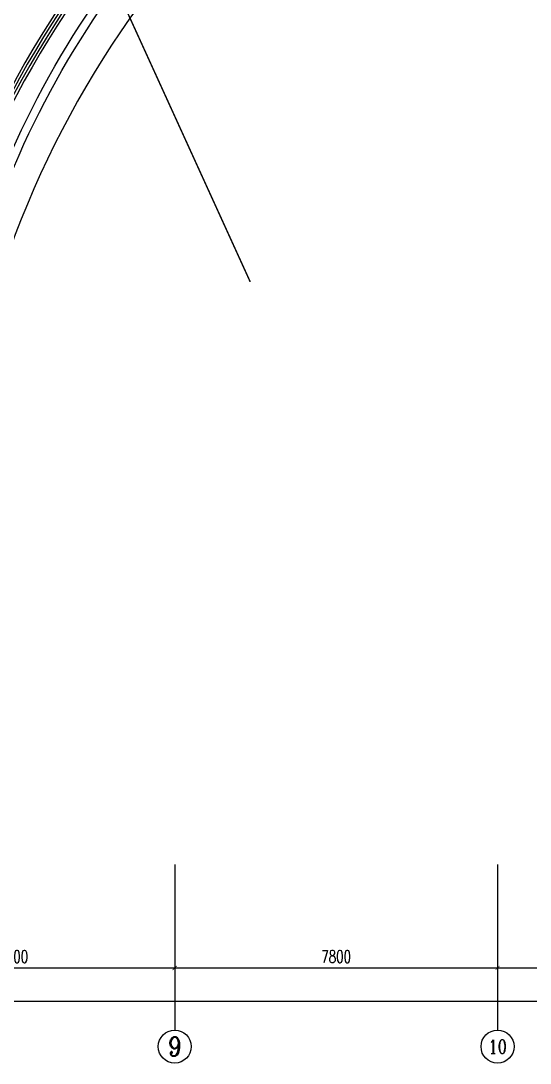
# Model space of a CAD drawing. Header units: millimetres. Extents: x 2680932 to 6187768, y 127588 to 383208.
# Drawn here: x 3097111 to 3109416, y 141527 to 166707 of the extents above; entities that cross this region are included whole.
import ezdxf
from ezdxf.enums import TextEntityAlignment as Align

# ---------------------------------------------------------------- set-up
doc = ezdxf.new("R2010")
doc.units = ezdxf.units.MM
doc.header["$LTSCALE"] = 20
for name, color, linetype in [('AXIS', 3, 'Continuous'), ('AXIS_TEXT', 7, 'Continuous'), ('CURTWALL', 4, 'Continuous'), ('PUB_DIM', 3, 'Continuous'), ('WIRE-照明', 1, 'Continuous'), ('装饰一', 201, 'Continuous')]:
    doc.layers.add(name, color=color, linetype=linetype)
doc.styles.add('_TCH_AXIS', font='COMPLEX', dxfattribs={"bigfont": 'GBCBIG'})
doc.styles.add('_TCH_DIM_T3', font='SIMPLEX', dxfattribs={"width": 0.705882, "bigfont": 'GBCBIG'})
doc.styles.add('COMPLEX', font='complex')
doc.dimstyles.new('_TCH_ARCH&&100', dxfattribs={"dimtxt": 297.5, "dimasz": 100, "dimexe": 250, "dimexo": 300, "dimgap": 126.25, "dimtad": 1, "dimdec": 0, "dimzin": 0, "dimdsep": 46, "dimtxsty": '_TCH_DIM_T3', "dimblk": 'ARCHTICK', "dimcen": 0.09, "dimclrt": 7, "dimazin": 2, "dimtfac": 1, "dimtdec": 0, "dimtix": 1, "dimtmove": 2, "dimatfit": 3, "dimfxl": 1, "dimtolj": 1, "dimtzin": 0, "dimarcsym": 0})

# ---------------------------------------------------------------- blocks, each defined once
blk = doc.blocks.new('_ArchTick')
at = {"color": 0, "linetype": 'ByBlock', "lineweight": -3, "const_width": 0.15}
blk.add_lwpolyline([(-0.5, -0.5), (0.5, 0.5)], dxfattribs=at)
blk = doc.blocks.new('*D324')
at = {"layer": 'AXIS', "color": 0, "lineweight": -2, "transparency": 16777216}
for p, q in [((3093029, 146027), (3093029, 143577)), ((3100829, 146027), (3100829, 143577)), ((3093029, 143827), (3100829, 143827))]:
    blk.add_line(p, q, dxfattribs=at)
at = {"layer": 'Defpoints', "color": 0, "transparency": 16777216}
for p in [(3093029, 146327), (3100829, 146327), (3100829, 143827)]:
    blk.add_point(p, dxfattribs=at)
at = {"layer": 'AXIS', "color": 0, "lineweight": -2, "transparency": 16777216, "xscale": 100, "yscale": 100, "zscale": 100, "rotation": 180}
blk.add_blockref('_ArchTick', (3093029, 143827), dxfattribs=at)
at = {"layer": 'AXIS', "color": 0, "lineweight": -2, "transparency": 16777216, "xscale": 100, "yscale": 100, "zscale": 100}
blk.add_blockref('_ArchTick', (3100829, 143827), dxfattribs=at)
at = {"layer": 'AXIS', "color": 7, "transparency": 16777216, "insert": (3096929, 144102), "char_height": 297.5, "attachment_point": 5, "style": '_TCH_DIM_T3'}
blk.add_mtext('\\A1;7800', dxfattribs=at)
blk = doc.blocks.new('*D325')
at = {"layer": 'AXIS', "color": 0, "lineweight": -2, "transparency": 16777216}
for p, q in [((3100829, 146027), (3100829, 143577)), ((3108629, 146027), (3108629, 143577)), ((3100829, 143827), (3108629, 143827))]:
    blk.add_line(p, q, dxfattribs=at)
at = {"layer": 'Defpoints', "color": 0, "transparency": 16777216}
for p in [(3100829, 146327), (3108629, 146327), (3108629, 143827)]:
    blk.add_point(p, dxfattribs=at)
at = {"layer": 'AXIS', "color": 0, "lineweight": -2, "transparency": 16777216, "xscale": 100, "yscale": 100, "zscale": 100, "rotation": 180}
blk.add_blockref('_ArchTick', (3100829, 143827), dxfattribs=at)
at = {"layer": 'AXIS', "color": 0, "lineweight": -2, "transparency": 16777216, "xscale": 100, "yscale": 100, "zscale": 100}
blk.add_blockref('_ArchTick', (3108629, 143827), dxfattribs=at)
at = {"layer": 'AXIS', "color": 7, "transparency": 16777216, "insert": (3104729, 144102), "char_height": 297.5, "attachment_point": 5, "style": '_TCH_DIM_T3'}
blk.add_mtext('\\A1;7800', dxfattribs=at)
blk = doc.blocks.new('*D326')
at = {"layer": 'AXIS', "color": 0, "lineweight": -2, "transparency": 16777216}
for p, q in [((3108629, 146027), (3108629, 143577)), ((3116429, 146027), (3116429, 143577)), ((3108629, 143827), (3116429, 143827))]:
    blk.add_line(p, q, dxfattribs=at)
at = {"layer": 'Defpoints', "color": 0, "transparency": 16777216}
for p in [(3108629, 146327), (3116429, 146327), (3116429, 143827)]:
    blk.add_point(p, dxfattribs=at)
at = {"layer": 'AXIS', "color": 0, "lineweight": -2, "transparency": 16777216, "xscale": 100, "yscale": 100, "zscale": 100, "rotation": 180}
blk.add_blockref('_ArchTick', (3108629, 143827), dxfattribs=at)
at = {"layer": 'AXIS', "color": 0, "lineweight": -2, "transparency": 16777216, "xscale": 100, "yscale": 100, "zscale": 100}
blk.add_blockref('_ArchTick', (3116429, 143827), dxfattribs=at)
at = {"layer": 'AXIS', "color": 7, "transparency": 16777216, "insert": (3112529, 144102), "char_height": 297.5, "attachment_point": 5, "style": '_TCH_DIM_T3'}
blk.add_mtext('\\A1;7800', dxfattribs=at)
blk = doc.blocks.new('*D327')
at = {"layer": 'AXIS', "color": 0, "lineweight": -2, "transparency": 16777216}
for p, q in [((3065079, 146027), (3065079, 142777)), ((3116429, 146027), (3116429, 142777)), ((3065079, 143027), (3116429, 143027))]:
    blk.add_line(p, q, dxfattribs=at)
at = {"layer": 'Defpoints', "color": 0, "transparency": 16777216}
for p in [(3065079, 146327), (3116429, 146327), (3116429, 143027)]:
    blk.add_point(p, dxfattribs=at)
at = {"layer": 'AXIS', "color": 0, "lineweight": -2, "transparency": 16777216, "xscale": 100, "yscale": 100, "zscale": 100, "rotation": 180}
blk.add_blockref('_ArchTick', (3065079, 143027), dxfattribs=at)
at = {"layer": 'AXIS', "color": 0, "lineweight": -2, "transparency": 16777216, "xscale": 100, "yscale": 100, "zscale": 100}
blk.add_blockref('_ArchTick', (3116429, 143027), dxfattribs=at)
at = {"layer": 'AXIS', "color": 7, "transparency": 16777216, "insert": (3090754, 143302), "char_height": 297.5, "attachment_point": 5, "style": '_TCH_DIM_T3'}
blk.add_mtext('\\A1;51350', dxfattribs=at)
blk = doc.blocks.new('_AXISO')
blk.add_circle((0, 0), 0.5)
at = {"layer": 'AXIS_TEXT', "style": 'COMPLEX', "width": 1.041667}
blk.add_attdef('A', text='', height=0.56, dxfattribs=at).set_placement((-0.25, -0.28), (0.25, -0.28), align=Align.FIT)

msp = doc.modelspace()

# ---------------------------------------------------------------- linework, layer by layer
at = {"layer": 'AXIS'}
for p, q in [((3100829.1, 146327), (3100829.1, 142327)), ((3108629.1, 146327), (3108629.1, 142327))]:
    msp.add_line(p, q, dxfattribs=at)
at = {"layer": 'CURTWALL'}
for radius, end in [(24822.4, 171.91529), (24755.7, 171.91344), (24689, 171.9116), (24622.4, 171.90977)]:
    msp.add_arc((3118746.3, 153349), radius, 114.1566, end, dxfattribs=at)
at = {"layer": 'PUB_DIM'}
msp.add_arc((3118746.3, 153349), 23261.1, 111.39356, 174.25538, dxfattribs=at)
at = {"layer": 'WIRE-照明', "color": 0, "linetype": 'Continuous', "const_width": 35}
msp.add_lwpolyline([(3089741.4, 188723.1), (3102653.6, 160400.2)], dxfattribs=at)
at = {"layer": '装饰一'}
for points in [[(3118431, 178935.7), (3117843.2, 206444, 0.4192246), (3115663, 208497.6), (3089588.7, 207494.7, 0.1889402), (3088585.7, 207056.5), (3064713.2, 183184, 0.1951669), (3064274, 182145), (3063786.7, 148357.2, 0.4109331), (3065540.4, 146531.9), (3093206.1, 145822.5, 0.4559937), (3095651.8, 148496.8), (3095284, 151684.5, -0.4333475), (3116442.2, 176793.8, 0.4050511)], [(3118231.1, 178931.4), (3117643.3, 206439.7, 0.4192246), (3115670.7, 208297.7), (3089596.4, 207294.9, 0.1889402), (3088727.1, 206915.1), (3064854.6, 183042.6, 0.1951669), (3064474, 182142.1), (3063986.7, 148354.4, 0.4109331), (3065545.5, 146731.8), (3093211.2, 146022.4, 0.4559937), (3095453.1, 148473.9), (3095085.3, 151661.3, -0.4333439), (3116431.7, 176993.5, 0.4050511)]]:
    msp.add_lwpolyline(points, format="xyb", close=True, dxfattribs=at)

# ---------------------------------------------------------------- block references
at = {"layer": 'AXIS'}
ref = msp.add_blockref('_AXISO', (3100829.1, 141927), dxfattribs=dict(at, xscale=800, yscale=800, zscale=800))
ref.add_attrib('A', '9', dxfattribs={"layer": 'AXIS_TEXT', "height": 465.9, "style": '_TCH_AXIS'}).set_placement((3100673.8, 141694.1), (3100984.4, 141694.1), align=Align.FIT)
ref = msp.add_blockref('_AXISO', (3108629.1, 141927), dxfattribs=dict(at, xscale=800, yscale=800, zscale=800))
ref.add_attrib('A', '10', dxfattribs={"layer": 'AXIS_TEXT', "height": 328.45, "style": '_TCH_AXIS'}).set_placement((3108402.3, 141762.8), (3108855.9, 141762.8), align=Align.FIT)

# ---------------------------------------------------------------- dimensions: what is measured, and where the dimension line sits
for p1, p2, distance, picture, middle in [((3065079.1, 146327), (3116429.1, 146327), -3300, '*D327', (3090754.1, 143302)), ((3093029.1, 146327), (3100829.1, 146327), -2500, '*D324', (3096929.1, 144102)), ((3100829.1, 146327), (3108629.1, 146327), -2500, '*D325', (3104729.1, 144102)), ((3108629.1, 146327), (3116429.1, 146327), -2500, '*D326', (3112529.1, 144102))]:
    dim = msp.add_aligned_dim(p1=p1, p2=p2, distance=distance, dimstyle='_TCH_ARCH&&100', dxfattribs=at)
    dim.commit()
    dim.dimension.update_dxf_attribs({"geometry": picture, "text_midpoint": middle})

doc.saveas('drawing.dxf')
